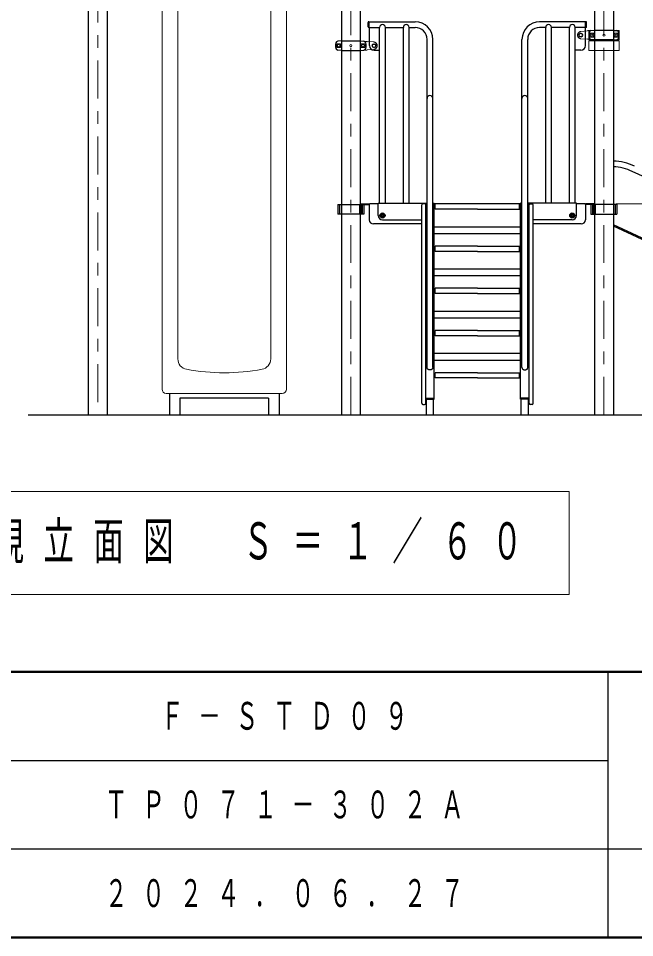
# Model space of a CAD drawing. Units: millimetres on the paper. Extents: x -385 to 0, y -594 to 267.
# Drawn here: x -116.6 to -67.9, y -297 to -224.4 of the extents above; entities that cross this region are included whole.
import ezdxf

# ---------------------------------------------------------------- set-up
doc = ezdxf.new("R2010")
doc.units = ezdxf.units.MM
for name, pattern in [('USER1', [4.5, 2.5, -2]), ('USER2', [6, 3, -1, 1, -1]), ('USER3', [8, 3, -1, 1, -1, 1, -1])]:
    doc.linetypes.add(name, pattern=pattern)
doc.layers.add('LY_1', color=7, linetype='Continuous', lineweight=25)
doc.styles.add('ＭＳ ゴシック', font='')
doc.styles.get('ＭＳ ゴシック').set_extended_font_data('MS Gothic')

msp = doc.modelspace()

# ---------------------------------------------------------------- linework, layer by layer
at = {"layer": 'LY_1'}
for p, q in [((-91.058, -180.712), (-91.058, -255.712)), ((-89.574, -180.712), (-89.574, -255.712)), ((-71.058, -180.712), (-71.058, -255.712)), ((-69.574, -180.712), (-69.574, -255.712)), ((-111.058, -185.712), (-111.058, -255.712)), ((-109.574, -185.712), (-109.574, -255.712)), ((-88.949, -225.055), (-88.949, -224.702)), ((-88.899, -224.652), (-88.858, -224.652)), ((-88.858, -224.652), (-85.233, -224.652)), ((-88.858, -225.105), (-88.858, -224.652)), ((-71.774, -224.652), (-75.399, -224.652)), ((-71.733, -224.652), (-71.774, -224.652)), ((-71.774, -225.105), (-71.774, -224.652)), ((-71.683, -225.055), (-71.683, -224.702)), ((-88.899, -225.105), (-88.858, -225.105)), ((-88.858, -225.105), (-88.043, -225.105)), ((-88.849, -226.545), (-88.849, -225.105)), ((-88.043, -238.992), (-88.043, -225.105)), ((-87.589, -238.992), (-87.589, -225.105)), ((-87.589, -225.105), (-86.168, -225.105)), ((-86.168, -238.992), (-86.168, -225.105)), ((-85.714, -238.992), (-85.714, -225.105)), ((-85.714, -225.105), (-85.233, -225.105)), ((-74.918, -225.105), (-75.399, -225.105)), ((-74.918, -238.992), (-74.918, -225.105)), ((-74.464, -238.992), (-74.464, -225.105)), ((-73.043, -225.105), (-74.464, -225.105)), ((-73.043, -238.992), (-73.043, -225.105)), ((-72.589, -238.992), (-72.589, -225.105)), ((-71.774, -225.105), (-72.589, -225.105)), ((-72.108, -225.587), (-72.191, -225.587)), ((-71.782, -226.545), (-71.782, -225.105)), ((-71.733, -225.105), (-71.774, -225.105)), ((-71.083, -225.337), (-71.608, -225.383)), ((-69.549, -225.337), (-71.083, -225.337)), ((-69.549, -225.337), (-69.286, -225.36)), ((-91.083, -226.17), (-91.346, -226.193)), ((-91.083, -226.17), (-89.549, -226.17)), ((-89.549, -226.17), (-89.024, -226.216)), ((-88.524, -226.42), (-88.441, -226.42)), ((-84.293, -251.978), (-84.293, -226.045)), ((-83.839, -251.978), (-83.839, -226.045)), ((-76.793, -251.978), (-76.793, -226.045)), ((-76.339, -251.978), (-76.339, -226.045)), ((-72.589, -226.912), (-72.589, -226.178)), ((-72.108, -225.837), (-72.191, -225.837)), ((-71.083, -226.087), (-71.608, -226.041)), ((-69.549, -226.087), (-71.083, -226.087)), ((-69.549, -226.087), (-69.286, -226.064)), ((-91.083, -226.92), (-91.346, -226.897)), ((-91.083, -226.92), (-89.549, -226.92)), ((-89.549, -226.92), (-89.024, -226.874)), ((-88.524, -226.67), (-88.441, -226.67)), ((-88.483, -226.912), (-88.042, -226.912)), ((-72.149, -226.912), (-72.589, -226.912)), ((-49.366, -245.203), (-68.085, -236.474)), ((-91.346, -239.098), (-91.346, -239.848)), ((-91.346, -239.098), (-88.858, -239.098)), ((-91.208, -239.098), (-91.208, -239.848)), ((-89.62, -239.098), (-89.62, -239.848)), ((-89.573, -239.045), (-88.858, -239.045)), ((-89.464, -239.098), (-89.464, -239.848)), ((-89.415, -239.098), (-89.415, -239.848)), ((-89.286, -239.098), (-89.286, -239.848)), ((-88.858, -239.095), (-88.858, -240.295)), ((-88.149, -239.045), (-88.808, -239.045)), ((-88.149, -238.992), (-84.293, -238.992)), ((-88.149, -239.962), (-88.149, -238.992)), ((-84.716, -254.795), (-84.716, -239.128)), ((-84.399, -239.045), (-84.633, -239.045)), ((-84.399, -254.795), (-84.399, -238.992)), ((-83.839, -238.992), (-83.733, -238.992)), ((-83.733, -254.478), (-83.733, -238.992)), ((-76.899, -239.045), (-83.733, -239.045)), ((-83.649, -239.462), (-83.649, -239.045)), ((-80.316, -239.462), (-83.649, -239.462)), ((-80.316, -239.462), (-76.983, -239.462)), ((-76.983, -239.462), (-76.983, -239.045)), ((-76.899, -254.478), (-76.899, -238.992)), ((-76.793, -238.992), (-76.899, -238.992)), ((-72.483, -238.992), (-76.339, -238.992)), ((-76.233, -254.795), (-76.233, -238.992)), ((-76.233, -239.045), (-75.999, -239.045)), ((-75.916, -254.795), (-75.916, -239.128)), ((-72.483, -239.962), (-72.483, -238.992)), ((-71.824, -239.045), (-72.483, -239.045)), ((-71.058, -239.045), (-71.774, -239.045)), ((-71.774, -239.095), (-71.774, -240.295)), ((-69.286, -239.098), (-71.774, -239.098)), ((-71.346, -239.098), (-71.346, -239.848)), ((-71.217, -239.098), (-71.217, -239.848)), ((-71.167, -239.098), (-71.167, -239.848)), ((-71.011, -239.098), (-71.011, -239.848)), ((-69.424, -239.098), (-69.424, -239.848)), ((-69.286, -239.098), (-69.286, -239.848)), ((-89.286, -239.848), (-91.346, -239.848)), ((-87.816, -239.885), (-87.883, -239.923)), ((-87.883, -239.923), (-87.883, -240)), ((-87.816, -240.039), (-87.883, -240)), ((-87.749, -239.923), (-87.816, -239.885)), ((-87.749, -240), (-87.816, -240.039)), ((-87.816, -240.295), (-84.716, -240.295)), ((-87.749, -239.923), (-87.749, -240)), ((-72.816, -240.295), (-75.916, -240.295)), ((-72.816, -239.885), (-72.883, -239.923)), ((-72.883, -239.923), (-72.883, -240)), ((-72.816, -240.039), (-72.883, -240)), ((-72.749, -239.923), (-72.816, -239.885)), ((-72.749, -240), (-72.816, -240.039)), ((-72.749, -239.923), (-72.749, -240)), ((-71.346, -239.848), (-69.286, -239.848)), ((-84.716, -240.628), (-88.524, -240.628)), ((-83.733, -240.846), (-76.899, -240.846)), ((-72.108, -240.628), (-75.916, -240.628)), ((-51.246, -249.233), (-69.573, -240.686)), ((-51.288, -249.323), (-69.573, -240.797)), ((-83.733, -241.377), (-76.899, -241.377)), ((-80.316, -242.378), (-83.649, -242.378)), ((-83.649, -242.795), (-83.649, -242.378)), ((-80.316, -242.378), (-76.983, -242.378)), ((-76.983, -242.795), (-76.983, -242.378)), ((-80.316, -242.795), (-83.649, -242.795)), ((-80.316, -242.795), (-76.983, -242.795)), ((-83.733, -244.179), (-76.899, -244.179)), ((-83.733, -244.711), (-76.899, -244.711)), ((-80.316, -245.712), (-83.649, -245.712)), ((-83.649, -246.128), (-83.649, -245.712)), ((-80.316, -246.128), (-83.649, -246.128)), ((-80.316, -245.712), (-76.983, -245.712)), ((-80.316, -246.128), (-76.983, -246.128)), ((-76.983, -246.128), (-76.983, -245.712)), ((-83.733, -247.512), (-76.899, -247.512)), ((-83.733, -248.044), (-76.899, -248.044)), ((-80.316, -249.045), (-83.649, -249.045)), ((-83.649, -249.462), (-83.649, -249.045)), ((-80.316, -249.045), (-76.983, -249.045)), ((-76.983, -249.462), (-76.983, -249.045)), ((-80.316, -249.462), (-83.649, -249.462)), ((-80.316, -249.462), (-76.983, -249.462)), ((-83.733, -250.846), (-76.899, -250.846)), ((-83.733, -251.377), (-76.899, -251.377)), ((-80.316, -252.378), (-83.649, -252.378)), ((-83.649, -252.795), (-83.649, -252.378)), ((-80.316, -252.378), (-76.983, -252.378)), ((-76.983, -252.795), (-76.983, -252.378)), ((-80.316, -252.795), (-83.649, -252.795)), ((-80.316, -252.795), (-76.983, -252.795)), ((-104.649, -254.012), (-104.649, -255.712)), ((-95.983, -254.012), (-95.983, -255.712)), ((-103.816, -254.378), (-103.816, -255.712)), ((-96.816, -254.378), (-103.816, -254.378)), ((-96.816, -254.378), (-96.816, -255.712)), ((-84.399, -254.378), (-83.733, -254.378)), ((-84.399, -254.478), (-83.733, -254.478)), ((-84.349, -255.712), (-84.349, -254.478)), ((-83.783, -255.712), (-83.783, -254.478)), ((-76.233, -254.378), (-76.899, -254.378)), ((-76.233, -254.478), (-76.899, -254.478)), ((-76.849, -255.712), (-76.849, -254.478)), ((-76.283, -255.712), (-76.283, -254.478)), ((-84.633, -254.878), (-84.483, -254.878)), ((-75.999, -254.878), (-76.149, -254.878)), ((-115.815, -255.712), (-23.39, -255.712)), ((-70, -276), (-70, -297)), ((-187.5, -283), (-70, -283)), ((-242.5, -290), (0, -290))]:
    msp.add_line(p, q, dxfattribs=at)
at = {"layer": 'LY_1', "linetype": 'USER2', "lineweight": 13}
for p, q in [((-90.316, -180.712), (-90.316, -255.712)), ((-70.316, -180.712), (-70.316, -255.712)), ((-110.316, -185.712), (-110.316, -255.712))]:
    msp.add_line(p, q, dxfattribs=at)
at = {"layer": 'LY_1', "lineweight": 13}
for p, q in [((-105.233, -253.678), (-105.233, -217.878)), ((-103.983, -251.289), (-103.983, -217.878)), ((-96.649, -251.289), (-96.649, -217.878)), ((-95.399, -253.678), (-95.399, -217.878)), ((-71.428, -225.866), (-71.428, -225.558)), ((-71.12, -225.558), (-71.428, -225.558)), ((-69.512, -225.558), (-69.203, -225.558)), ((-69.203, -225.866), (-69.203, -225.558)), ((-91.428, -226.699), (-91.428, -226.391)), ((-91.12, -226.391), (-91.428, -226.391)), ((-89.512, -226.391), (-89.204, -226.391)), ((-89.204, -226.699), (-89.204, -226.391)), ((-71.12, -225.866), (-71.428, -225.866)), ((-69.512, -225.866), (-69.203, -225.866)), ((-91.12, -226.699), (-91.428, -226.699)), ((-89.512, -226.699), (-89.204, -226.699)), ((-69.341, -239.045), (-15.97, -239.045)), ((-95.733, -254.012), (-104.899, -254.012)), ((-73.07, -261.762), (-123.87, -261.762)), ((-73.07, -269.896), (-73.07, -261.762)), ((-123.87, -269.896), (-73.07, -269.896))]:
    msp.add_line(p, q, dxfattribs=at)
at = {"layer": 'LY_1', "linetype": 'USER1', "lineweight": 13}
for p, q in [((-71.608, -225.383), (-72.133, -225.421)), ((-71.066, -225.353), (-71.066, -226.07)), ((-69.566, -225.353), (-69.566, -226.07)), ((-91.066, -226.187), (-91.066, -226.903)), ((-89.566, -226.187), (-89.566, -226.903)), ((-89.024, -226.216), (-88.499, -226.255)), ((-71.608, -226.041), (-72.133, -226.002)), ((-89.024, -226.874), (-88.499, -226.835))]:
    msp.add_line(p, q, dxfattribs=at)
at = {"layer": 'LY_1', "linetype": 'USER3', "lineweight": 13}
for p, q in [((-69.109, -225.337), (-71.523, -225.337)), ((-71.523, -226.087), (-71.523, -225.337)), ((-69.109, -226.087), (-69.109, -225.337)), ((-69.109, -226.087), (-71.523, -226.087)), ((-71.523, -226.92), (-71.523, -226.17)), ((-69.109, -226.17), (-71.523, -226.17)), ((-69.109, -226.92), (-69.109, -226.17)), ((-69.109, -226.92), (-71.523, -226.92))]:
    msp.add_line(p, q, dxfattribs=at)
at = {"layer": 'LY_1', "lineweight": 50}
for p, q in [((-385, -276), (0, -276)), ((-385, -297), (0, -297))]:
    msp.add_line(p, q, dxfattribs=at)
at = {"layer": 'LY_1'}
for points in [[(-83.839, -251.978), (-83.841, -252.002), (-83.847, -252.025), (-83.856, -252.048), (-83.87, -252.069), (-83.886, -252.089), (-83.906, -252.107), (-83.928, -252.123), (-83.953, -252.136), (-83.979, -252.147), (-84.007, -252.155), (-84.036, -252.159), (-84.066, -252.161), (-84.095, -252.159), (-84.125, -252.155), (-84.153, -252.147), (-84.179, -252.136), (-84.204, -252.123), (-84.226, -252.107), (-84.246, -252.089), (-84.262, -252.069), (-84.275, -252.048), (-84.285, -252.025), (-84.291, -252.002), (-84.293, -251.978)], [(-76.793, -251.978), (-76.791, -252.002), (-76.785, -252.025), (-76.775, -252.048), (-76.762, -252.069), (-76.746, -252.089), (-76.726, -252.107), (-76.704, -252.123), (-76.679, -252.136), (-76.653, -252.147), (-76.625, -252.155), (-76.595, -252.159), (-76.566, -252.161), (-76.536, -252.159), (-76.507, -252.155), (-76.479, -252.147), (-76.453, -252.136), (-76.428, -252.123), (-76.406, -252.107), (-76.386, -252.089), (-76.37, -252.069), (-76.356, -252.048), (-76.347, -252.025), (-76.341, -252.002), (-76.339, -251.978)]]:
    msp.add_lwpolyline(points, dxfattribs=at)
at = {"layer": 'LY_1', "linetype": 'USER1', "lineweight": 13}
for centre, radius in [((-72.149, -225.712), 0.125), ((-88.483, -226.545), 0.125), ((-87.816, -239.962), 0.104), ((-72.816, -239.962), 0.104)]:
    msp.add_circle(centre, radius, dxfattribs=at)
at = {"layer": 'LY_1', "lineweight": 13}
for centre, radius in [((-71.274, -225.712), 0.154), ((-71.274, -225.712), 0.0833), ((-70.316, -225.712), 0.0833), ((-69.358, -225.712), 0.154), ((-69.358, -225.712), 0.0833), ((-91.274, -226.545), 0.154), ((-91.274, -226.545), 0.0833), ((-90.316, -226.545), 0.0833), ((-89.358, -226.545), 0.154), ((-89.358, -226.545), 0.0833), ((-87.816, -239.962), 0.0917), ((-72.816, -239.962), 0.0917)]:
    msp.add_circle(centre, radius, dxfattribs=at)
at = {"layer": 'LY_1'}
for centre, radius in [((-87.816, -239.962), 0.2), ((-87.816, -239.962), 0.175), ((-72.816, -239.962), 0.2), ((-72.816, -239.962), 0.175)]:
    msp.add_circle(centre, radius, dxfattribs=at)
for centre, radius, start, end in [((-88.899, -224.702), 0.05, 90, 180), ((-88.899, -225.055), 0.05, 180, 270), ((-87.816, -225.105), 0.227, 0, 180), ((-85.941, -225.105), 0.227, 0, 180), ((-85.233, -226.045), 1.393, 0, 90), ((-75.399, -226.045), 1.393, 90, 180), ((-74.691, -225.105), 0.227, 0, 180), ((-72.816, -225.105), 0.227, 0, 180), ((-71.733, -224.702), 0.05, 0, 90), ((-71.733, -225.055), 0.05, 270, 0), ((-85.233, -226.045), 0.94, 0, 90), ((-75.399, -226.045), 0.94, 90, 180), ((-72.191, -225.712), 0.125, 90, 270), ((-72.108, -225.712), 0.125, 270, 90), ((-70.691, -225.712), 0.833, 163.80375, 196.19625), ((-71.331, -225.526), 0.167, 95, 163.80375), ((-69.301, -225.526), 0.167, 16.19625, 85), ((-69.941, -225.712), 0.833, 343.80375, 16.19625), ((-90.691, -226.545), 0.833, 163.80375, 196.19625), ((-91.331, -226.359), 0.167, 95, 163.80375), ((-89.301, -226.359), 0.167, 16.19625, 85), ((-89.941, -226.545), 0.833, 343.80375, 16.19625), ((-88.524, -226.545), 0.125, 90, 270), ((-88.441, -226.545), 0.125, 270, 90), ((-71.331, -225.898), 0.167, 196.19625, 265), ((-69.301, -225.898), 0.167, 275, 343.80375), ((-91.331, -226.731), 0.167, 196.19625, 265), ((-89.301, -226.731), 0.167, 275, 343.80375), ((-88.483, -226.545), 0.367, 180, 270), ((-72.149, -226.545), 0.367, 270, 0), ((-84.066, -230.712), 0.227, 0, 180), ((-76.566, -230.712), 0.227, 0, 180), ((-69.75, -240.045), 4.393, 65, 87.69811), ((-69.75, -240.045), 3.94, 65, 87.43309), ((-88.808, -239.095), 0.05, 90, 180), ((-84.633, -239.128), 0.0833, 90, 180), ((-84.483, -239.128), 0.0833, 0, 90), ((-76.149, -239.128), 0.0833, 90, 180), ((-75.999, -239.128), 0.0833, 0, 90), ((-71.824, -239.095), 0.05, 0, 90), ((-88.524, -240.295), 0.333, 180, 270), ((-87.816, -239.962), 0.333, 180, 270), ((-72.816, -239.962), 0.333, 270, 0), ((-72.108, -240.295), 0.333, 270, 0), ((-84.633, -254.795), 0.0833, 180, 270), ((-84.483, -254.795), 0.0833, 270, 0), ((-76.149, -254.795), 0.0833, 180, 270), ((-75.999, -254.795), 0.0833, 270, 0)]:
    msp.add_arc(centre, radius, start, end, dxfattribs=at)
at = {"layer": 'LY_1', "linetype": 'USER1', "lineweight": 13}
for centre, radius, start, end in [((-72.108, -225.712), 0.291, 95, 265), ((-71.083, -225.353), 0.0167, 0, 91.98888), ((-89.549, -226.187), 0.0167, 88.01112, 180), ((-88.524, -226.545), 0.291, 275, 85), ((-71.083, -226.07), 0.0167, 270, 0), ((-89.549, -226.903), 0.0167, 180, 270)]:
    msp.add_arc(centre, radius, start, end, dxfattribs=at)
at = {"layer": 'LY_1', "lineweight": 13}
for centre, radius, start, end in [((-73.254, -225.712), 2.139, 355.87048, 4.12952), ((-67.378, -225.712), 2.139, 175.87048, 184.12952), ((-93.254, -226.545), 2.139, 355.87048, 4.12952), ((-87.378, -226.545), 2.139, 175.87048, 184.12952), ((-103.149, -251.289), 0.833, 180, 259.69155), ((-97.483, -251.289), 0.833, 280.30845, 0), ((-100.316, -235.712), 16.667, 259.69155, 280.30845), ((-104.899, -253.678), 0.333, 180, 270), ((-95.733, -253.678), 0.333, 270, 0)]:
    msp.add_arc(centre, radius, start, end, dxfattribs=at)

# ---------------------------------------------------------------- texts
at = {"layer": 'LY_1', "style": 'ＭＳ ゴシック'}
for s, insert, char_height, attachment_point in [('\\T1.64;\\W0.6;Ｄ視立面図\u3000Ｓ＝１／６０', (-122.47, -265.829), 2.933, 4), ('\\T1.64;\\W0.6;Ｆ－ＳＴＤ０９', (-95, -279.5), 2.199, 5), ('\\T1.64;\\W0.6;ＴＰ０７１－３０２Ａ', (-95, -286.5), 2.199, 5), ('\\T1.64;\\W0.6;２０２４．０６．２７', (-95, -293.5), 2.199, 5)]:
    msp.add_mtext(s, dxfattribs=dict(at, insert=insert, char_height=char_height, attachment_point=attachment_point))

doc.saveas('drawing.dxf')
